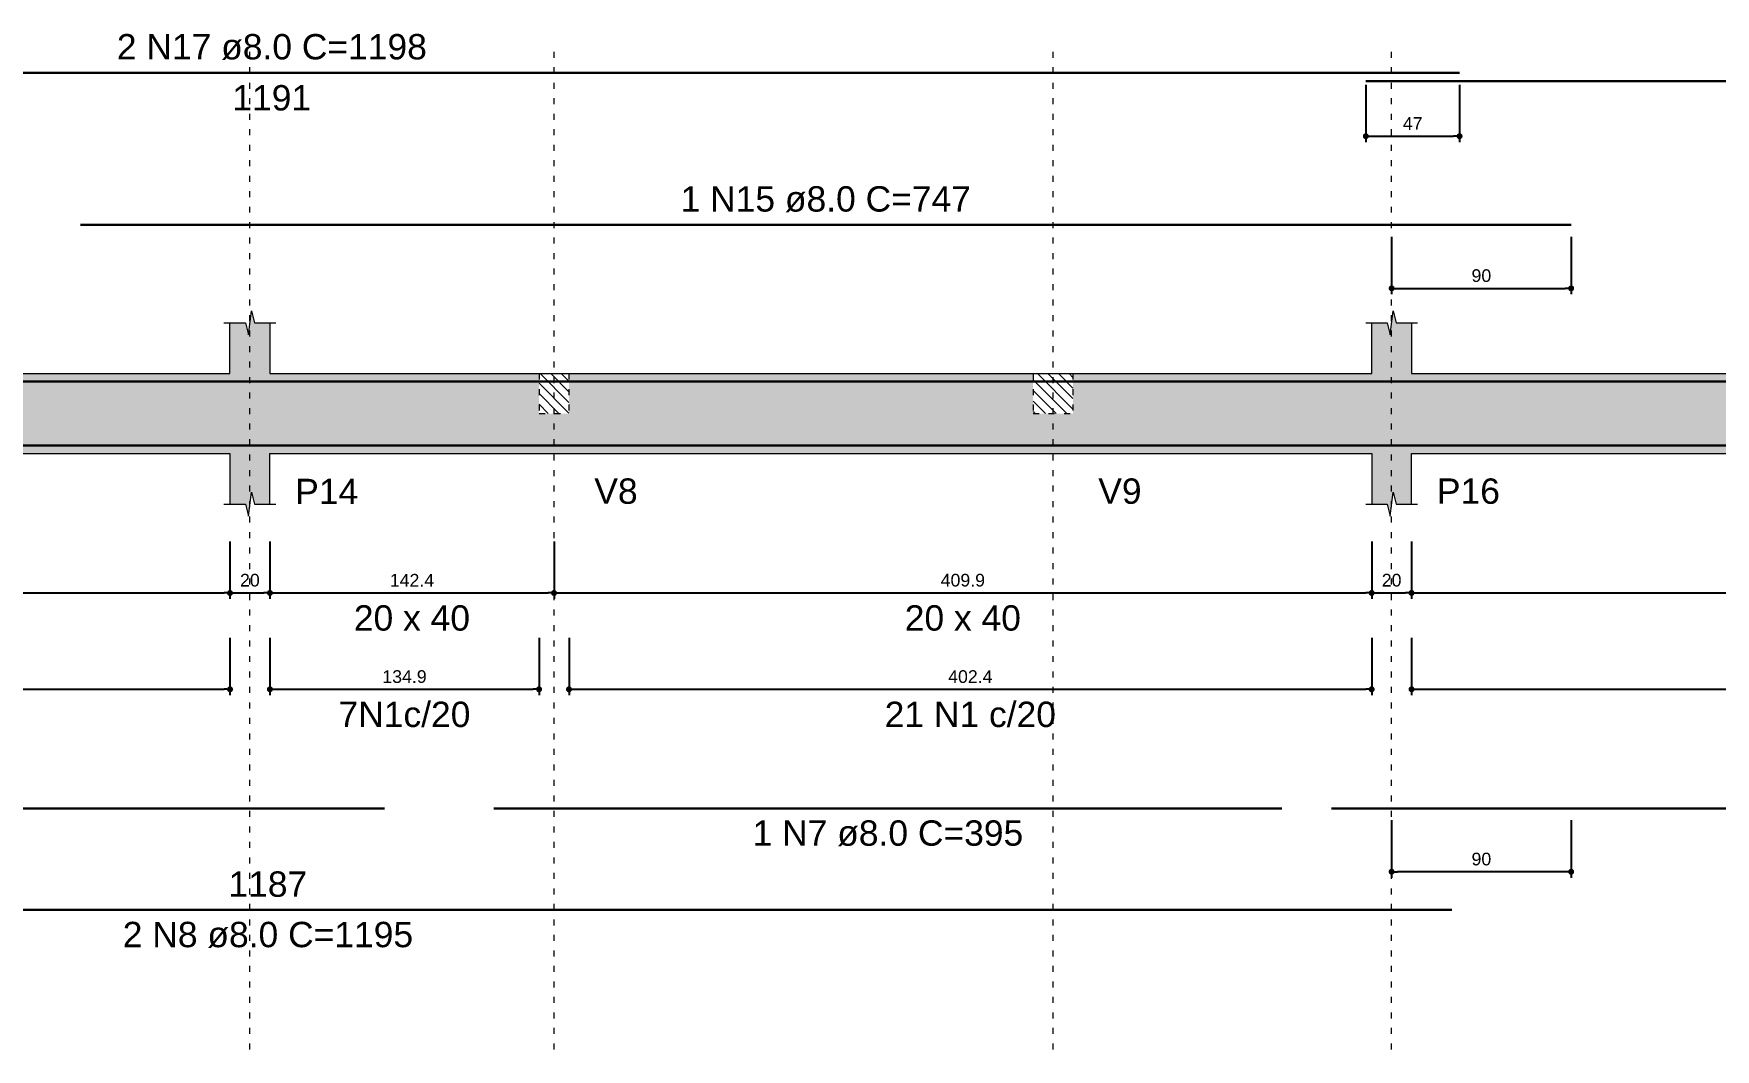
# Model space of a CAD drawing. Header units: millimetres. Extents: x 180 to 11148, y -1598 to 1045.
# Drawn here: x 1509.96 to 1538.06, y 24.85 to 41.81 of the extents above; entities that cross this region are included whole.
import ezdxf

# ---------------------------------------------------------------- set-up
doc = ezdxf.new("R2010")
doc.units = ezdxf.units.MM
doc.header["$MEASUREMENT"] = 0
doc.linetypes.add('DOT2', pattern=[3.175, 0, -3.175])
for name, color, linetype, lineweight in [('Descrição da armadura', 7, 'Continuous', 5), ('DT-Barras na forma', 2, 'Continuous', 30), ('DT-Barras rebatidas', 2, 'Continuous', 30), ('DT-Cotas', 9, 'Continuous', 5), ('DT-Forma', 5, 'Continuous', 5), ('DT-Hachura forma vigas', 252, 'Continuous', 5), ('DT-Hachura intersecção vigas', 9, 'Continuous', 5), ('DT-Pontilhado', 9, 'DOT2', 5), ('DT-Textos', 7, 'Continuous', 5), ('Textos armaduras', 7, 'Continuous', 5)]:
    doc.layers.add(name, color=color, linetype=linetype, lineweight=lineweight)
doc.styles.add('Arial', font='arial.ttf')
doc.dimstyles.new('UM_30.000000', dxfattribs={"dimtxt": 0.18, "dimasz": 0.1, "dimexe": 0.1, "dimexo": 0.2, "dimgap": 0, "dimtad": 1, "dimtih": 1, "dimtoh": 1, "dimdec": 1, "dimlfac": 30, "dimzin": 0, "dimdsep": 46, "dimtxsty": 'Standard', "dimcen": 0.09, "dimdle": 0.1, "dimadec": 1, "dimazin": 2, "dimtfac": 1, "dimtdec": 4, "dimtofl": 0, "dimtmove": 0, "dimatfit": 3, "dimfxl": 1, "dimtolj": 1, "dimarcsym": 0})
pattern_1 = [(135, (1363.44159, -104.45506), (-0.08838835, -0.08838835), [])]

# ---------------------------------------------------------------- blocks, each defined once
blk = doc.blocks.new('_Dot')
at = {"color": 0, "linetype": 'ByBlock', "lineweight": -2}
blk.add_line((-0.5, 0), (-1, 0), dxfattribs=at)
at = {"color": 0, "linetype": 'ByBlock', "const_width": 0.5}
blk.add_lwpolyline([(-0.25, 0, 1), (0.25, 0, 1)], format="xyb", close=True, dxfattribs=at)
blk = doc.blocks.new('*D256')
at = {"layer": 'Defpoints', "color": 0, "transparency": 16777216}
for p in [(1494.662, 33.528), (1513.242, 33.528), (1513.242, 32.469)]:
    blk.add_point(p, dxfattribs=at)
at = {"layer": 'DT-Cotas', "color": 0, "lineweight": -2, "transparency": 16777216}
for p, q in [((1494.662, 33.328), (1494.662, 32.369)), ((1513.242, 33.328), (1513.242, 32.369)), ((1494.762, 32.469), (1513.142, 32.469))]:
    blk.add_line(p, q, dxfattribs=at)
at = {"layer": 'DT-Cotas', "color": 0, "lineweight": -2, "transparency": 16777216, "xscale": 0.1000000014901161, "yscale": 0.1000000014901161, "zscale": 0.1000000014901161, "rotation": 180}
blk.add_blockref('_Dot', (1494.662, 32.469), dxfattribs=at)
at = {"layer": 'DT-Cotas', "color": 0, "lineweight": -2, "transparency": 16777216, "xscale": 0.1000000014901161, "yscale": 0.1000000014901161, "zscale": 0.1000000014901161}
blk.add_blockref('_Dot', (1513.242, 32.469), dxfattribs=at)
at = {"layer": 'DT-Cotas', "transparency": 16777216, "insert": (1503.952, 32.681), "char_height": 0.2118, "attachment_point": 5, "rotation": 0.0057, "style": 'Arial'}
blk.add_mtext('\\A1;557.4', dxfattribs=at)
blk = doc.blocks.new('*D257')
at = {"layer": 'Defpoints', "color": 0, "transparency": 16777216}
for p in [(1513.242, 33.528), (1513.909, 33.528), (1513.909, 32.469)]:
    blk.add_point(p, dxfattribs=at)
at = {"layer": 'DT-Cotas', "color": 0, "lineweight": -2, "transparency": 16777216}
for p, q in [((1513.242, 33.328), (1513.242, 32.369)), ((1513.909, 33.328), (1513.909, 32.369)), ((1513.342, 32.469), (1513.809, 32.469))]:
    blk.add_line(p, q, dxfattribs=at)
at = {"layer": 'DT-Cotas', "color": 0, "lineweight": -2, "transparency": 16777216, "xscale": 0.1000000014901161, "yscale": 0.1000000014901161, "zscale": 0.1000000014901161, "rotation": 180}
blk.add_blockref('_Dot', (1513.242, 32.469), dxfattribs=at)
at = {"layer": 'DT-Cotas', "color": 0, "lineweight": -2, "transparency": 16777216, "xscale": 0.1000000014901161, "yscale": 0.1000000014901161, "zscale": 0.1000000014901161}
blk.add_blockref('_Dot', (1513.909, 32.469), dxfattribs=at)
at = {"layer": 'DT-Cotas', "transparency": 16777216, "insert": (1513.575, 32.681), "char_height": 0.2118, "attachment_point": 5, "rotation": 0.0057, "style": 'Arial'}
blk.add_mtext('\\A1;20', dxfattribs=at)
blk = doc.blocks.new('*D258')
at = {"layer": 'Defpoints', "color": 0, "transparency": 16777216}
for p in [(1513.909, 33.528), (1518.657, 33.528), (1518.657, 32.469)]:
    blk.add_point(p, dxfattribs=at)
at = {"layer": 'DT-Cotas', "color": 0, "lineweight": -2, "transparency": 16777216}
for p, q in [((1513.909, 33.328), (1513.909, 32.369)), ((1518.657, 33.328), (1518.657, 32.369)), ((1514.009, 32.469), (1518.557, 32.469))]:
    blk.add_line(p, q, dxfattribs=at)
at = {"layer": 'DT-Cotas', "color": 0, "lineweight": -2, "transparency": 16777216, "xscale": 0.1000000014901161, "yscale": 0.1000000014901161, "zscale": 0.1000000014901161, "rotation": 180}
blk.add_blockref('_Dot', (1513.909, 32.469), dxfattribs=at)
at = {"layer": 'DT-Cotas', "color": 0, "lineweight": -2, "transparency": 16777216, "xscale": 0.1000000014901161, "yscale": 0.1000000014901161, "zscale": 0.1000000014901161}
blk.add_blockref('_Dot', (1518.657, 32.469), dxfattribs=at)
at = {"layer": 'DT-Cotas', "transparency": 16777216, "insert": (1516.283, 32.681), "char_height": 0.2118, "attachment_point": 5, "rotation": 0.0057, "style": 'Arial'}
blk.add_mtext('\\A1;142.4', dxfattribs=at)
blk = doc.blocks.new('*D259')
at = {"layer": 'Defpoints', "color": 0, "transparency": 16777216}
for p in [(1518.657, 33.528), (1532.32, 33.528), (1532.32, 32.469)]:
    blk.add_point(p, dxfattribs=at)
at = {"layer": 'DT-Cotas', "color": 0, "lineweight": -2, "transparency": 16777216}
for p, q in [((1518.657, 33.328), (1518.657, 32.369)), ((1532.32, 33.328), (1532.32, 32.369)), ((1518.757, 32.469), (1532.22, 32.469))]:
    blk.add_line(p, q, dxfattribs=at)
at = {"layer": 'DT-Cotas', "color": 0, "lineweight": -2, "transparency": 16777216, "xscale": 0.1000000014901161, "yscale": 0.1000000014901161, "zscale": 0.1000000014901161, "rotation": 180}
blk.add_blockref('_Dot', (1518.657, 32.469), dxfattribs=at)
at = {"layer": 'DT-Cotas', "color": 0, "lineweight": -2, "transparency": 16777216, "xscale": 0.1000000014901161, "yscale": 0.1000000014901161, "zscale": 0.1000000014901161}
blk.add_blockref('_Dot', (1532.32, 32.469), dxfattribs=at)
at = {"layer": 'DT-Cotas', "transparency": 16777216, "insert": (1525.488, 32.681), "char_height": 0.2118, "attachment_point": 5, "rotation": 0.0057, "style": 'Arial'}
blk.add_mtext('\\A1;409.9', dxfattribs=at)
blk = doc.blocks.new('*D260')
at = {"layer": 'Defpoints', "color": 0, "transparency": 16777216}
for p in [(1532.32, 33.528), (1532.986, 33.528), (1532.986, 32.469)]:
    blk.add_point(p, dxfattribs=at)
at = {"layer": 'DT-Cotas', "color": 0, "lineweight": -2, "transparency": 16777216}
for p, q in [((1532.32, 33.328), (1532.32, 32.369)), ((1532.986, 33.328), (1532.986, 32.369)), ((1532.42, 32.469), (1532.886, 32.469))]:
    blk.add_line(p, q, dxfattribs=at)
at = {"layer": 'DT-Cotas', "color": 0, "lineweight": -2, "transparency": 16777216, "xscale": 0.1000000014901161, "yscale": 0.1000000014901161, "zscale": 0.1000000014901161, "rotation": 180}
blk.add_blockref('_Dot', (1532.32, 32.469), dxfattribs=at)
at = {"layer": 'DT-Cotas', "color": 0, "lineweight": -2, "transparency": 16777216, "xscale": 0.1000000014901161, "yscale": 0.1000000014901161, "zscale": 0.1000000014901161}
blk.add_blockref('_Dot', (1532.986, 32.469), dxfattribs=at)
at = {"layer": 'DT-Cotas', "transparency": 16777216, "insert": (1532.653, 32.681), "char_height": 0.2118, "attachment_point": 5, "rotation": 0.0057, "style": 'Arial'}
blk.add_mtext('\\A1;20', dxfattribs=at)
blk = doc.blocks.new('*D261')
at = {"layer": 'Defpoints', "color": 0, "transparency": 16777216}
for p in [(1532.986, 33.528), (1546.318, 33.528), (1546.318, 32.469)]:
    blk.add_point(p, dxfattribs=at)
at = {"layer": 'DT-Cotas', "color": 0, "lineweight": -2, "transparency": 16777216}
for p, q in [((1532.986, 33.328), (1532.986, 32.369)), ((1546.318, 33.328), (1546.318, 32.369)), ((1533.086, 32.469), (1546.218, 32.469))]:
    blk.add_line(p, q, dxfattribs=at)
at = {"layer": 'DT-Cotas', "color": 0, "lineweight": -2, "transparency": 16777216, "xscale": 0.1000000014901161, "yscale": 0.1000000014901161, "zscale": 0.1000000014901161, "rotation": 180}
blk.add_blockref('_Dot', (1532.986, 32.469), dxfattribs=at)
at = {"layer": 'DT-Cotas', "color": 0, "lineweight": -2, "transparency": 16777216, "xscale": 0.1000000014901161, "yscale": 0.1000000014901161, "zscale": 0.1000000014901161}
blk.add_blockref('_Dot', (1546.318, 32.469), dxfattribs=at)
at = {"layer": 'DT-Cotas', "transparency": 16777216, "insert": (1539.652, 32.681), "char_height": 0.2118, "attachment_point": 5, "rotation": 0.0057, "style": 'Arial'}
blk.add_mtext('\\A1;399.9', dxfattribs=at)
blk = doc.blocks.new('*D268')
at = {"layer": 'Defpoints', "color": 0, "transparency": 16777216}
for p in [(1494.662, 31.919), (1513.242, 31.919), (1513.242, 30.86)]:
    blk.add_point(p, dxfattribs=at)
at = {"layer": 'DT-Cotas', "color": 0, "lineweight": -2, "transparency": 16777216}
for p, q in [((1494.662, 31.719), (1494.662, 30.76)), ((1513.242, 31.719), (1513.242, 30.76)), ((1494.762, 30.86), (1513.142, 30.86))]:
    blk.add_line(p, q, dxfattribs=at)
at = {"layer": 'DT-Cotas', "color": 0, "lineweight": -2, "transparency": 16777216, "xscale": 0.1000000014901161, "yscale": 0.1000000014901161, "zscale": 0.1000000014901161, "rotation": 180}
blk.add_blockref('_Dot', (1494.662, 30.86), dxfattribs=at)
at = {"layer": 'DT-Cotas', "color": 0, "lineweight": -2, "transparency": 16777216, "xscale": 0.1000000014901161, "yscale": 0.1000000014901161, "zscale": 0.1000000014901161}
blk.add_blockref('_Dot', (1513.242, 30.86), dxfattribs=at)
at = {"layer": 'DT-Cotas', "transparency": 16777216, "insert": (1503.952, 31.071), "char_height": 0.2118, "attachment_point": 5, "rotation": 0.0057, "style": 'Arial'}
blk.add_mtext('\\A1;557.4', dxfattribs=at)
blk = doc.blocks.new('*D269')
at = {"layer": 'Defpoints', "color": 0, "transparency": 16777216}
for p in [(1513.909, 31.919), (1518.407, 31.919), (1518.407, 30.86)]:
    blk.add_point(p, dxfattribs=at)
at = {"layer": 'DT-Cotas', "color": 0, "lineweight": -2, "transparency": 16777216}
for p, q in [((1513.909, 31.719), (1513.909, 30.76)), ((1518.407, 31.719), (1518.407, 30.76)), ((1514.009, 30.86), (1518.307, 30.86))]:
    blk.add_line(p, q, dxfattribs=at)
at = {"layer": 'DT-Cotas', "color": 0, "lineweight": -2, "transparency": 16777216, "xscale": 0.1000000014901161, "yscale": 0.1000000014901161, "zscale": 0.1000000014901161, "rotation": 180}
blk.add_blockref('_Dot', (1513.909, 30.86), dxfattribs=at)
at = {"layer": 'DT-Cotas', "color": 0, "lineweight": -2, "transparency": 16777216, "xscale": 0.1000000014901161, "yscale": 0.1000000014901161, "zscale": 0.1000000014901161}
blk.add_blockref('_Dot', (1518.407, 30.86), dxfattribs=at)
at = {"layer": 'DT-Cotas', "transparency": 16777216, "insert": (1516.158, 31.071), "char_height": 0.2118, "attachment_point": 5, "rotation": 0.0057, "style": 'Arial'}
blk.add_mtext('\\A1;134.9', dxfattribs=at)
blk = doc.blocks.new('*D270')
at = {"layer": 'Defpoints', "color": 0, "transparency": 16777216}
for p in [(1518.907, 31.919), (1532.32, 31.919), (1532.32, 30.86)]:
    blk.add_point(p, dxfattribs=at)
at = {"layer": 'DT-Cotas', "color": 0, "lineweight": -2, "transparency": 16777216}
for p, q in [((1518.907, 31.719), (1518.907, 30.76)), ((1532.32, 31.719), (1532.32, 30.76)), ((1519.007, 30.86), (1532.22, 30.86))]:
    blk.add_line(p, q, dxfattribs=at)
at = {"layer": 'DT-Cotas', "color": 0, "lineweight": -2, "transparency": 16777216, "xscale": 0.1000000014901161, "yscale": 0.1000000014901161, "zscale": 0.1000000014901161, "rotation": 180}
blk.add_blockref('_Dot', (1518.907, 30.86), dxfattribs=at)
at = {"layer": 'DT-Cotas', "color": 0, "lineweight": -2, "transparency": 16777216, "xscale": 0.1000000014901161, "yscale": 0.1000000014901161, "zscale": 0.1000000014901161}
blk.add_blockref('_Dot', (1532.32, 30.86), dxfattribs=at)
at = {"layer": 'DT-Cotas', "transparency": 16777216, "insert": (1525.613, 31.071), "char_height": 0.2118, "attachment_point": 5, "rotation": 0.0057, "style": 'Arial'}
blk.add_mtext('\\A1;402.4', dxfattribs=at)
blk = doc.blocks.new('*D271')
at = {"layer": 'Defpoints', "color": 0, "transparency": 16777216}
for p in [(1532.986, 31.919), (1546.318, 31.919), (1546.318, 30.86)]:
    blk.add_point(p, dxfattribs=at)
at = {"layer": 'DT-Cotas', "color": 0, "lineweight": -2, "transparency": 16777216}
for p, q in [((1532.986, 31.719), (1532.986, 30.76)), ((1546.318, 31.719), (1546.318, 30.76)), ((1533.086, 30.86), (1546.218, 30.86))]:
    blk.add_line(p, q, dxfattribs=at)
at = {"layer": 'DT-Cotas', "color": 0, "lineweight": -2, "transparency": 16777216, "xscale": 0.1000000014901161, "yscale": 0.1000000014901161, "zscale": 0.1000000014901161, "rotation": 180}
blk.add_blockref('_Dot', (1532.986, 30.86), dxfattribs=at)
at = {"layer": 'DT-Cotas', "color": 0, "lineweight": -2, "transparency": 16777216, "xscale": 0.1000000014901161, "yscale": 0.1000000014901161, "zscale": 0.1000000014901161}
blk.add_blockref('_Dot', (1546.318, 30.86), dxfattribs=at)
at = {"layer": 'DT-Cotas', "transparency": 16777216, "insert": (1539.652, 31.071), "char_height": 0.2118, "attachment_point": 5, "rotation": 0.0057, "style": 'Arial'}
blk.add_mtext('\\A1;399.9', dxfattribs=at)
blk = doc.blocks.new('*D275')
at = {"layer": 'Defpoints', "color": 0, "transparency": 16777216}
for p in [(1532.653, 28.872), (1535.653, 28.872), (1532.653, 27.813)]:
    blk.add_point(p, dxfattribs=at)
at = {"layer": 'DT-Cotas', "color": 0, "lineweight": -2, "transparency": 16777216}
for p, q in [((1532.653, 28.672), (1532.653, 27.713)), ((1535.653, 28.672), (1535.653, 27.713)), ((1535.553, 27.813), (1532.753, 27.813))]:
    blk.add_line(p, q, dxfattribs=at)
at = {"layer": 'DT-Cotas', "color": 0, "lineweight": -2, "transparency": 16777216, "xscale": 0.1000000014901161, "yscale": 0.1000000014901161, "zscale": 0.1000000014901161, "rotation": 180}
blk.add_blockref('_Dot', (1532.653, 27.813), dxfattribs=at)
at = {"layer": 'DT-Cotas', "color": 0, "lineweight": -2, "transparency": 16777216, "xscale": 0.1000000014901161, "yscale": 0.1000000014901161, "zscale": 0.1000000014901161}
blk.add_blockref('_Dot', (1535.653, 27.813), dxfattribs=at)
at = {"layer": 'DT-Cotas', "transparency": 16777216, "insert": (1534.153, 28.024), "char_height": 0.2118, "attachment_point": 5, "rotation": 0.0057, "style": 'Arial'}
blk.add_mtext('\\A1;90', dxfattribs=at)
blk = doc.blocks.new('*D277')
at = {"layer": 'Defpoints', "color": 0, "transparency": 16777216}
for p in [(1532.653, 38.615), (1535.653, 38.615), (1535.653, 37.556)]:
    blk.add_point(p, dxfattribs=at)
at = {"layer": 'DT-Cotas', "color": 0, "lineweight": -2, "transparency": 16777216}
for p, q in [((1532.653, 38.415), (1532.653, 37.456)), ((1535.653, 38.415), (1535.653, 37.456)), ((1532.753, 37.556), (1535.553, 37.556))]:
    blk.add_line(p, q, dxfattribs=at)
at = {"layer": 'DT-Cotas', "color": 0, "lineweight": -2, "transparency": 16777216, "xscale": 0.1000000014901161, "yscale": 0.1000000014901161, "zscale": 0.1000000014901161, "rotation": 180}
blk.add_blockref('_Dot', (1532.653, 37.556), dxfattribs=at)
at = {"layer": 'DT-Cotas', "color": 0, "lineweight": -2, "transparency": 16777216, "xscale": 0.1000000014901161, "yscale": 0.1000000014901161, "zscale": 0.1000000014901161}
blk.add_blockref('_Dot', (1535.653, 37.556), dxfattribs=at)
at = {"layer": 'DT-Cotas', "transparency": 16777216, "insert": (1534.153, 37.767), "char_height": 0.2118, "attachment_point": 5, "rotation": 0.0057, "style": 'Arial'}
blk.add_mtext('\\A1;90', dxfattribs=at)
blk = doc.blocks.new('*D279')
at = {"layer": 'Defpoints', "color": 0, "transparency": 16777216}
for p in [(1532.222, 41.156), (1533.788, 41.156), (1533.788, 40.097)]:
    blk.add_point(p, dxfattribs=at)
at = {"layer": 'DT-Cotas', "color": 0, "lineweight": -2, "transparency": 16777216}
for p, q in [((1532.222, 40.956), (1532.222, 39.997)), ((1533.788, 40.956), (1533.788, 39.997)), ((1532.322, 40.097), (1533.688, 40.097))]:
    blk.add_line(p, q, dxfattribs=at)
at = {"layer": 'DT-Cotas', "color": 0, "lineweight": -2, "transparency": 16777216, "xscale": 0.1000000014901161, "yscale": 0.1000000014901161, "zscale": 0.1000000014901161, "rotation": 180}
blk.add_blockref('_Dot', (1532.222, 40.097), dxfattribs=at)
at = {"layer": 'DT-Cotas', "color": 0, "lineweight": -2, "transparency": 16777216, "xscale": 0.1000000014901161, "yscale": 0.1000000014901161, "zscale": 0.1000000014901161}
blk.add_blockref('_Dot', (1533.788, 40.097), dxfattribs=at)
at = {"layer": 'DT-Cotas', "transparency": 16777216, "insert": (1533.005, 40.309), "char_height": 0.2118, "attachment_point": 5, "rotation": 0.0057, "style": 'Arial'}
blk.add_mtext('\\A1;47', dxfattribs=at)

msp = doc.modelspace()

# ---------------------------------------------------------------- hatches: boundary and pattern name
at = {"layer": 'DT-Hachura forma vigas', "linetype": 'Continuous'}
msp.add_hatch(color=256, dxfattribs=at).paths.add_polyline_path([(1518.9066, 35.4657), (1518.4066, 35.4657), (1518.4066, 36.1323), (1513.9086, 36.1323), (1513.9086, 36.9797), (1513.6502, 36.9797), (1513.6002, 37.1797), (1513.5502, 36.7797), (1513.5002, 36.9797), (1513.2419, 36.9797), (1513.2419, 36.1323), (1494.6616, 36.1323), (1494.6616, 36.9797), (1494.4032, 36.9797), (1494.3532, 37.1797), (1494.3032, 36.7797), (1494.2532, 36.9797), (1493.9949, 36.9797), (1493.9949, 36.1323), (1493.9949, 34.799), (1493.9949, 33.9517), (1494.2532, 33.9517), (1494.3032, 33.7517), (1494.3532, 34.1517), (1494.4032, 33.9517), (1494.6616, 33.9517), (1494.6616, 34.799), (1513.2419, 34.799), (1513.2419, 33.9517), (1513.5002, 33.9517), (1513.5502, 33.7517), (1513.6002, 34.1517), (1513.6502, 33.9517), (1513.9086, 33.9517), (1513.9086, 34.799), (1518.4066, 34.799), (1518.9066, 34.799), (1526.6612, 34.799), (1527.3279, 34.799), (1532.3196, 34.799), (1532.3196, 33.9517), (1532.5779, 33.9517), (1532.6279, 33.7517), (1532.6779, 34.1517), (1532.7279, 33.9517), (1532.9862, 33.9517), (1532.9862, 34.799), (1540.6556, 34.799), (1541.3222, 34.799), (1546.3176, 34.799), (1546.3176, 33.9517), (1546.5759, 33.9517), (1546.6259, 33.7517), (1546.6759, 34.1517), (1546.7259, 33.9517), (1546.9842, 33.9517), (1546.9842, 34.799), (1554.7496, 34.799), (1555.2496, 34.799), (1565.2399, 34.799), (1565.2399, 33.9517), (1565.4982, 33.9517), (1565.5482, 33.7517), (1565.5982, 34.1517), (1565.6482, 33.9517), (1565.9066, 33.9517), (1565.9066, 34.799), (1584.3176, 34.799), (1584.3176, 33.9517), (1584.5759, 33.9517), (1584.6259, 33.7517), (1584.6759, 34.1517), (1584.7259, 33.9517), (1584.9842, 33.9517), (1584.9842, 34.799), (1584.9842, 36.1323), (1584.9842, 36.9797), (1584.7259, 36.9797), (1584.6759, 37.1797), (1584.6259, 36.7797), (1584.5759, 36.9797), (1584.3176, 36.9797), (1584.3176, 36.1323), (1565.9066, 36.1323), (1565.9066, 36.9797), (1565.6482, 36.9797), (1565.5982, 37.1797), (1565.5482, 36.7797), (1565.4982, 36.9797), (1565.2399, 36.9797), (1565.2399, 36.1323), (1555.2496, 36.1323), (1555.2496, 35.4657), (1554.7496, 35.4657), (1554.7496, 36.1323), (1546.9842, 36.1323), (1546.9842, 36.9797), (1546.7259, 36.9797), (1546.6759, 37.1797), (1546.6259, 36.7797), (1546.5759, 36.9797), (1546.3176, 36.9797), (1546.3176, 36.1323), (1541.3222, 36.1323), (1541.3222, 35.4657), (1540.6556, 35.4657), (1540.6556, 36.1323), (1532.9862, 36.1323), (1532.9862, 36.9797), (1532.7279, 36.9797), (1532.6779, 37.1797), (1532.6279, 36.7797), (1532.5779, 36.9797), (1532.3196, 36.9797), (1532.3196, 36.1323), (1527.3279, 36.1323), (1527.3279, 35.4657), (1526.6612, 35.4657), (1526.6612, 36.1323), (1518.9066, 36.1323), (1518.9066, 35.4657)])
at = {"layer": 'DT-Hachura intersecção vigas', "linetype": 'Continuous'}
h = msp.add_hatch(dxfattribs=at)
h.set_pattern_fill('ANSI31', color=256, angle=90, style=0)
h.set_pattern_definition(pattern_1)
h.paths.add_polyline_path([(1518.4066, 35.4657), (1518.9066, 35.4657), (1518.9066, 36.1323), (1518.4066, 36.1323), (1518.4066, 35.4657)])
h = msp.add_hatch(dxfattribs=at)
h.set_pattern_fill('ANSI31', color=256, angle=90, style=0)
h.set_pattern_definition(pattern_1)
h.paths.add_polyline_path([(1526.6612, 35.4657), (1527.3279, 35.4657), (1527.3279, 36.1323), (1526.6612, 36.1323), (1526.6612, 35.4657)])

# ---------------------------------------------------------------- linework, layer by layer
at = {"layer": 'DT-Barras na forma'}
for points in [[(1494.0949, 35.6957), (1494.0949, 36.0023), (1533.7882, 36.0023)], [(1510.7419, 36.0023), (1535.6529, 36.0023)], [(1532.2216, 36.0023), (1572.2216, 36.0023)], [(1494.0949, 35.2623), (1494.0949, 34.929), (1515.8232, 34.929)], [(1494.0949, 35.2623), (1494.0949, 34.929), (1533.6574, 34.929)], [(1517.6521, 34.929), (1530.8196, 34.929)], [(1531.6484, 34.929), (1566.5777, 34.929)], [(1535.6529, 34.929), (1545.8176, 34.929)]]:
    msp.add_lwpolyline(points, dxfattribs=at)
at = {"layer": 'DT-Barras rebatidas'}
for p, q in [((1494.0949, 41.1561), (1533.7882, 41.1561)), ((1532.2216, 41.0149), (1572.2216, 41.0149)), ((1510.7419, 38.6145), (1535.6529, 38.6145)), ((1494.0949, 28.8715), (1515.8232, 28.8715)), ((1517.6521, 28.8715), (1530.8196, 28.8715)), ((1531.6484, 28.8715), (1566.5777, 28.8715)), ((1535.6529, 28.8715), (1545.8176, 28.8715)), ((1494.0949, 27.1771), (1533.6574, 27.1771))]:
    msp.add_line(p, q, dxfattribs=at)
at = {"layer": 'DT-Forma'}
for p, q in [((1513.5502, 36.7795), (1513.6002, 37.1795)), ((1513.6002, 37.1795), (1513.6502, 36.9795)), ((1532.6279, 36.7795), (1532.6779, 37.1795)), ((1532.6779, 37.1795), (1532.7279, 36.9795)), ((1513.1419, 36.9795), (1513.5002, 36.9795)), ((1513.2419, 36.1323), (1513.2419, 36.9795)), ((1513.5002, 36.9795), (1513.5502, 36.7795)), ((1513.6502, 36.9795), (1514.0086, 36.9795)), ((1513.9086, 36.9795), (1513.9086, 36.1323)), ((1532.2196, 36.9795), (1532.5779, 36.9795)), ((1532.3196, 36.1323), (1532.3196, 36.9795)), ((1532.5779, 36.9795), (1532.6279, 36.7795)), ((1532.7279, 36.9795), (1533.0862, 36.9795)), ((1532.9862, 36.9795), (1532.9862, 36.1323)), ((1494.6616, 36.1323), (1513.2419, 36.1323)), ((1513.9086, 36.1323), (1518.4066, 36.1323)), ((1518.4066, 36.1323), (1518.9066, 36.1323)), ((1518.9066, 36.1323), (1526.6612, 36.1323)), ((1526.6612, 36.1323), (1527.3279, 36.1323)), ((1527.3279, 36.1323), (1532.3196, 36.1323)), ((1532.9862, 36.1323), (1540.6556, 36.1323)), ((1494.6616, 34.799), (1513.2419, 34.799)), ((1513.2419, 34.799), (1513.2419, 33.9518)), ((1513.9086, 33.9518), (1513.9086, 34.799)), ((1513.9086, 34.799), (1518.4066, 34.799)), ((1518.4066, 34.799), (1518.9066, 34.799)), ((1518.9066, 34.799), (1526.6612, 34.799)), ((1526.6612, 34.799), (1527.3279, 34.799)), ((1527.3279, 34.799), (1532.3196, 34.799)), ((1532.3196, 34.799), (1532.3196, 33.9518)), ((1532.9862, 33.9518), (1532.9862, 34.799)), ((1532.9862, 34.799), (1540.6556, 34.799)), ((1513.5502, 33.7518), (1513.6002, 34.1518)), ((1513.6002, 34.1518), (1513.6502, 33.9518)), ((1532.6279, 33.7518), (1532.6779, 34.1518)), ((1532.6779, 34.1518), (1532.7279, 33.9518)), ((1513.1419, 33.9518), (1513.5002, 33.9518)), ((1513.5002, 33.9518), (1513.5502, 33.7518)), ((1513.6502, 33.9518), (1514.0086, 33.9518)), ((1532.2196, 33.9518), (1532.5779, 33.9518)), ((1532.5779, 33.9518), (1532.6279, 33.7518)), ((1532.7279, 33.9518), (1533.0862, 33.9518))]:
    msp.add_line(p, q, dxfattribs=at)
at = {"layer": 'DT-Pontilhado', "ltscale": 0.05}
for p, q in [((1513.5752, 24.8473), (1513.5752, 41.5797)), ((1518.6566, 24.8473), (1518.6566, 41.5797)), ((1526.9946, 24.8473), (1526.9946, 41.5797)), ((1532.6529, 24.8473), (1532.6529, 41.5797)), ((1518.4066, 36.1323), (1518.4066, 35.4657)), ((1518.9066, 36.1323), (1518.9066, 35.4657)), ((1526.6612, 36.1323), (1526.6612, 35.4657)), ((1527.3279, 36.1323), (1527.3279, 35.4657)), ((1518.4066, 35.4657), (1518.9066, 35.4657)), ((1526.6612, 35.4657), (1527.3279, 35.4657))]:
    msp.add_line(p, q, dxfattribs=at)

# ---------------------------------------------------------------- texts
at = {"layer": 'Descrição da armadura', "linetype": 'Continuous', "char_height": 0.4236, "attachment_point": 8, "line_spacing_factor": 0.798, "style": 'Arial'}
for s, insert, width in [('2 N17 ø8.0 C=1198', (1513.9416, 41.3679), 10.389305), ('1 N15 ø8.0 C=747', (1523.1974, 38.8263), 9.7294), ('7N1c/20', (1516.1576, 30.2241), 4.419452), ('21 N1 c/20', (1525.6131, 30.2241), 5.738683), ('1 N7 ø8.0 C=395', (1524.2358, 28.2361), 9.069495), ('2 N8 ø8.0 C=1195', (1513.8762, 26.5417), 9.7294)]:
    msp.add_mtext(s, dxfattribs=dict(at, insert=insert, width=width))
at = {"layer": 'DT-Textos', "char_height": 0.4236, "line_spacing_factor": 0.798, "style": 'Arial'}
for s, insert, width, attachment_point in [('P14', (1514.3322, 33.9518), 1.966244, 7), ('V8', (1519.3302, 33.9518), 1.351658, 7), ('V9', (1527.7515, 33.9518), 1.351658, 7), ('P16', (1533.4098, 33.9518), 1.966244, 7), ('20 x 40', (1516.2826, 31.8338), 3.624925, 8), ('20 x 40', (1525.4881, 31.8338), 3.624925, 8)]:
    msp.add_mtext(s, dxfattribs=dict(at, insert=insert, width=width, attachment_point=attachment_point))
at = {"layer": 'Textos armaduras', "linetype": 'Continuous', "char_height": 0.4236, "width": 2.639621, "attachment_point": 7, "line_spacing_factor": 0.798, "style": 'Arial'}
for s, insert in [('1191', (1513.2817, 40.5207)), ('1187', (1513.2162, 27.3889))]:
    msp.add_mtext(s, dxfattribs=dict(at, insert=insert))

# ---------------------------------------------------------------- dimensions: what is measured, and where the dimension line sits
at = {"layer": 'DT-Cotas'}
for base, p1, p2, picture, middle in [((1533.7882, 40.0971), (1532.2216, 41.1561), (1533.7882, 41.1561), '*D279', (1533.0049, 40.3089)), ((1535.6529, 37.5555), (1532.6529, 38.6145), (1535.6529, 38.6145), '*D277', (1534.1529, 37.7673)), ((1513.2419, 32.4692), (1494.6616, 33.5282), (1513.2419, 33.5282), '*D256', (1503.9517, 32.681)), ((1513.9086, 32.4692), (1513.2419, 33.5282), (1513.9086, 33.5282), '*D257', (1513.5752, 32.681)), ((1518.6566, 32.4692), (1513.9086, 33.5282), (1518.6566, 33.5282), '*D258', (1516.2826, 32.681)), ((1532.3196, 32.4692), (1518.6566, 33.5282), (1532.3196, 33.5282), '*D259', (1525.4881, 32.681)), ((1532.9862, 32.4692), (1532.3196, 33.5282), (1532.9862, 33.5282), '*D260', (1532.6529, 32.681)), ((1546.3176, 32.4692), (1532.9862, 33.5282), (1546.3176, 33.5282), '*D261', (1539.6519, 32.681)), ((1513.2419, 30.8595), (1494.6616, 31.9185), (1513.2419, 31.9185), '*D268', (1503.9517, 31.0713)), ((1518.4066, 30.8595), (1513.9086, 31.9185), (1518.4066, 31.9185), '*D269', (1516.1576, 31.0713)), ((1532.3196, 30.8595), (1518.9066, 31.9185), (1532.3196, 31.9185), '*D270', (1525.6131, 31.0713)), ((1546.3176, 30.8595), (1532.9862, 31.9185), (1546.3176, 31.9185), '*D271', (1539.6519, 31.0713)), ((1532.6529, 27.8125), (1535.6529, 28.8715), (1532.6529, 28.8715), '*D275', (1534.1529, 28.0243))]:
    dim = msp.add_linear_dim(base=base, p1=p1, p2=p2, dimstyle='UM_30.000000', override={"dimtxt": 0.2118, "dimasz": 0.1, "dimexe": 0.1, "dimexo": 0.2, "dimtad": 1, "dimtih": 0, "dimtoh": 0, "dimdec": 1, "dimlfac": 30, "dimzin": 8, "dimtxsty": 'Arial', "dimblk": 'Dot', "dimblk1": 'Dot', "dimblk2": 'Dot', "dimsah": 1, "dimdle": 0.1, "dimse1": 0, "dimse2": 0, "dimclrt": 256, "dimadec": 1, "dimazin": 3, "dimtmove": 2, "dimldrblk": 'Dot'}, dxfattribs=at)
    dim.commit()
    dim.dimension.update_dxf_attribs({"geometry": picture, "text_midpoint": middle, "dimtype": 160, "text_rotation": 0.00573})

doc.saveas('drawing.dxf')
